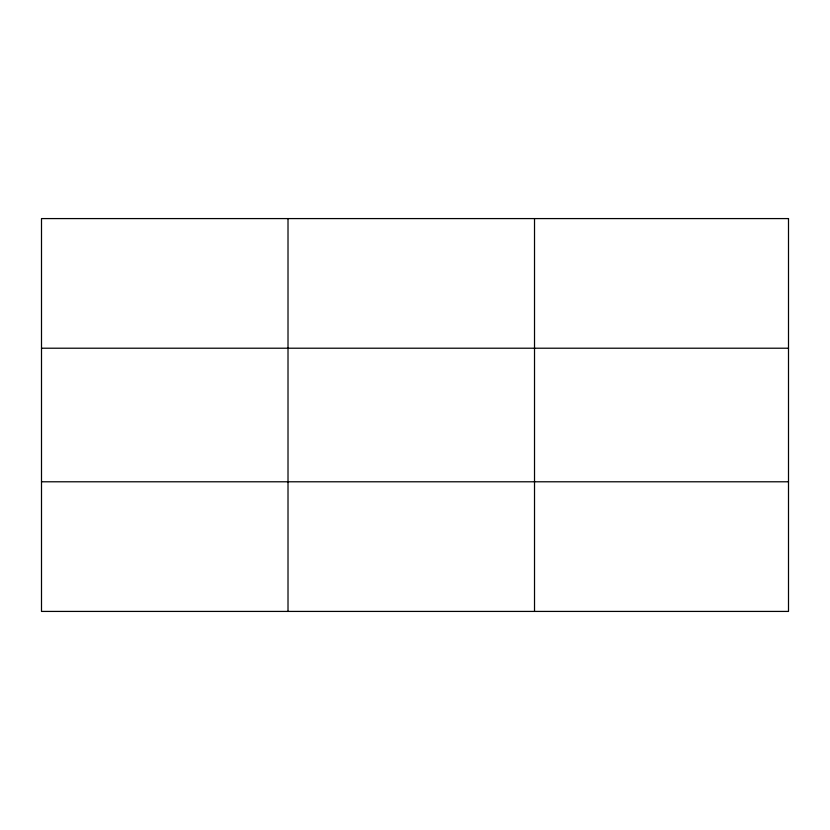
<?xml version="1.0" encoding="UTF-8"?>
<svg xmlns="http://www.w3.org/2000/svg" width="830" height="830" viewBox="0 0 830 830"><rect width="100%" height="100%" fill="white"/><g stroke="black" fill="none" stroke-linecap="round" stroke-linejoin="round"><path stroke-width="1.25" d="M288.01 218.581L288.01 611.42M534.52 218.581L534.52 611.42M41.5 348.216L788.5 348.216M41.5 481.784L788.5 481.784M788.5 218.581L788.5 611.42L41.5 611.42L41.5 218.581L788.5 218.581"/></g></svg>
